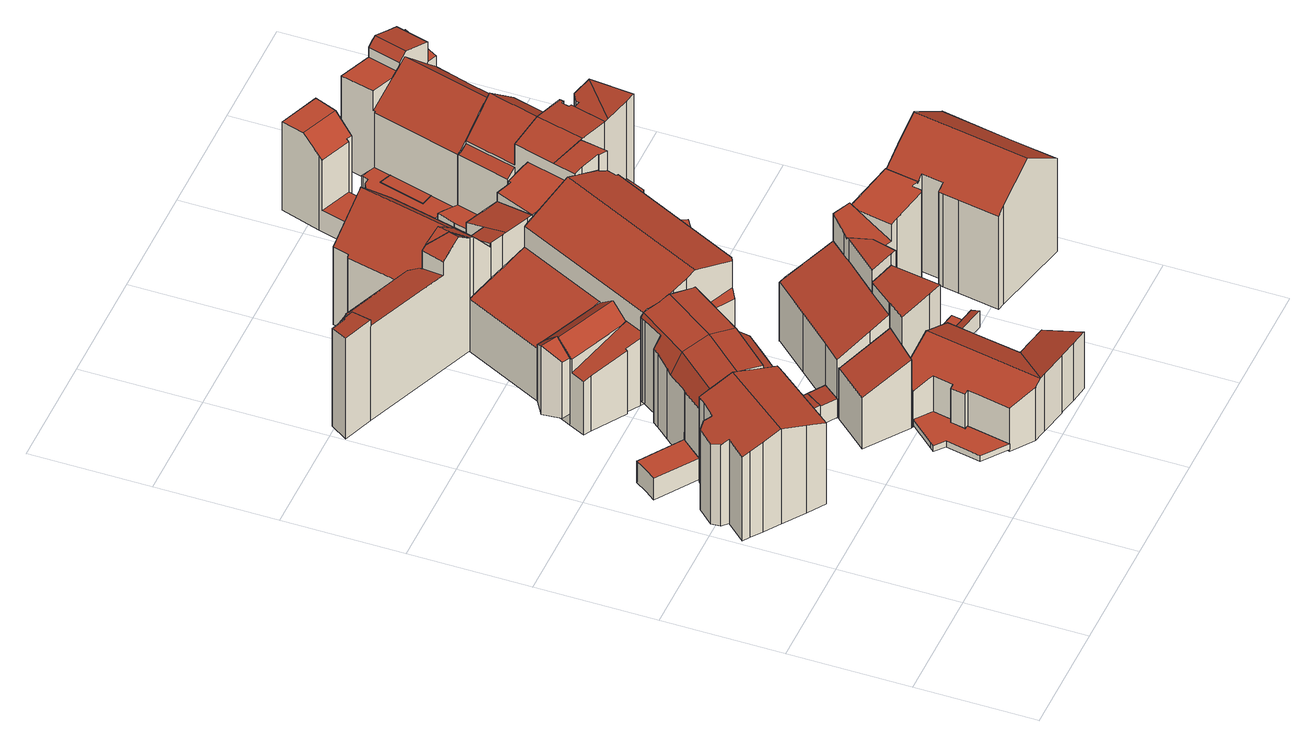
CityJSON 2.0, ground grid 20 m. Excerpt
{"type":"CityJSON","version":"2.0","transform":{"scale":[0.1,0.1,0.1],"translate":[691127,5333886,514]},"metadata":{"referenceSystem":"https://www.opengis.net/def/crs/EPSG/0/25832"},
"CityObjects":{
"building1":{"type":"Building","attributes":{"Gemeindeschluessel":"09162000","HoeheDach":"534.338","HoeheGrund":"515.650","Methode":"1000","NiedrigsteTraufeDesGebaeudes":"531.235","Geometrietyp2DReferenz":"3000","function":"31001_9998","roofType":"3100","measuredHeight":18.69},"geometry":[{"type":"MultiSurface","lod":"2","boundaries":[[[0,1,2,3]],[[4,5,6,7]],[[8,9,10,11]],[[12,13,14,15]],[[16,17,18,19]],[[5,4,20,21]],[[11,10,22,23]],[[18,24,25,26,27,19]],[[23,22,28,29]],[[30,31,14,13,32,33,34,6,5,35]],[[1,36,35,5,21,28,22,10,9,25,24,18,17,37,38,39,2]],[[40,32,13,12]],[[7,6,34,41]],[[42,37,17,16]],[[26,25,9,8]],[[40,12,15,43,44,45,46,0,3,47,48,42,16,19,27,26,8,11,23,29,20,4,7,41,49]],[[45,35,36,46]],[[43,15,14,31,30,44]],[[46,36,1,0]],[[29,28,21,20]],[[48,47,39,38,37,42]],[[3,2,39,47]],[[41,34,33,49]],[[44,30,35,45]],[[49,33,32,40]]],"semantics":{"surfaces":[{"type":"WallSurface"},{"type":"RoofSurface"},{"type":"GroundSurface"}],"values":[0,0,0,0,0,0,0,0,0,1,1,0,0,0,0,2,0,0,0,0,0,0,0,0,0]}}]},
"building2":{"type":"Building","attributes":{"Gemeindeschluessel":"09162000","HoeheDach":"520.237","HoeheGrund":"516.010","Methode":"1000","NiedrigsteTraufeDesGebaeudes":"520.237","Geometrietyp2DReferenz":"3000","function":"31001_2000","roofType":"1000","measuredHeight":4.23},"geometry":[{"type":"MultiSurface","lod":"2","boundaries":[[[50,51,52,53]],[[50,53,54,55,56,57,58]],[[59,60,58,57,56,61]],[[62,63,61,56,55,54]],[[58,60,51,50]],[[53,52,62,54]],[[52,51,60,59,61,63,62]]],"semantics":{"surfaces":[{"type":"WallSurface"},{"type":"GroundSurface"},{"type":"RoofSurface"}],"values":[0,1,0,0,0,0,2]}}]},
"building3":{"type":"Building","attributes":{"Gemeindeschluessel":"09162000","HoeheDach":"517.240","HoeheGrund":"516.068","Methode":"2000","NiedrigsteTraufeDesGebaeudes":"517.240","Geometrietyp2DReferenz":"3000","function":"31001_2000","roofType":"1000","measuredHeight":1.17},"geometry":[{"type":"MultiSurface","lod":"2","boundaries":[[[64,65,66,67]],[[68,69,70,71]],[[72,73,65,64]],[[69,66,65,73,74,75,76,77,78,79,70]],[[71,70,79,80]],[[81,78,77,82]],[[82,77,76,83]],[[84,74,73,72]],[[85,75,74,84]],[[71,80,81,82,83,85,84,72,64,67,68]],[[80,79,78,81]],[[83,76,75,85]],[[67,66,69,68]]],"semantics":{"surfaces":[{"type":"WallSurface"},{"type":"RoofSurface"},{"type":"GroundSurface"}],"values":[0,0,0,1,0,0,0,0,0,2,0,0,0]}}]},
"building4":{"type":"Building","attributes":{"Gemeindeschluessel":"09162000","HoeheDach":"534.069","HoeheGrund":"515.927","Methode":"2000","NiedrigsteTraufeDesGebaeudes":"528.530","Geometrietyp2DReferenz":"3000","function":"31001_9998","roofType":"3100","measuredHeight":18.14,"storeysAboveGround":4},"geometry":[{"type":"MultiSurface","lod":"2","boundaries":[[[86,87,88,89]],[[90,91,92,93]],[[94,95,96,92,91,97,98,99,100,101,102]],[[93,92,96,103]],[[104,89,88,105,106]],[[107,108,109,110]],[[111,97,91,90]],[[112,103,96,95,113,114]],[[115,116,117,118]],[[94,102,119]],[[115,120,121,122,116]],[[123,124,21,125,126,127]],[[118,117,128,129]],[[130,131,132,133]],[[134,135,121,120]],[[34,136,114,113,94,119,137]],[[138,99,98,139]],[[87,86,140,141]],[[142,143,135,134]],[[144,136,34,145]],[[119,102,146,137]],[[147,125,21,148]],[[94,113,95]],[[110,109,143,142]],[[87,141,124,123,105,88]],[[123,127,149,128,117,116,122]],[[150,100,99,138]],[[141,140,148,21,124]],[[151,152,108,107]],[[147,153,6,126,125]],[[139,98,97,111]],[[130,129,128,149,131]],[[112,114,136,144]],[[127,126,6,146,102]],[[112,144,145,153,147,148,140,86,89,104,151,107,110,142,134,120,115,118,129,130,133,150,138,139,111,90,93,103]],[[104,106,152,151]],[[123,122,121,135,143,109,108,152,106,105]],[[127,102,101,132,131,149]],[[150,133,132,101,100]],[[153,145,34,137,146,6]]],"semantics":{"surfaces":[{"type":"WallSurface"},{"type":"RoofSurface"},{"type":"GroundSurface"}],"values":[0,0,1,0,0,0,0,0,0,0,0,1,0,0,0,1,0,0,0,0,0,0,0,0,1,1,0,0,0,0,0,0,0,1,2,0,1,1,0,0]}}]},
"building5":{"type":"Building","attributes":{"Gemeindeschluessel":"09162000","HoeheDach":"519.788","HoeheGrund":"515.920","Methode":"1000","NiedrigsteTraufeDesGebaeudes":"518.920","Geometrietyp2DReferenz":"3000","function":"31001_2000","roofType":"2100","measuredHeight":3.87},"geometry":[{"type":"MultiSurface","lod":"2","boundaries":[[[154,155,156,157,158]],[[159,154,158,144]],[[158,157,112,144]],[[159,144,112,160,161]],[[161,155,154,159]],[[156,155,161,160,112,157]]],"semantics":{"surfaces":[{"type":"RoofSurface"},{"type":"WallSurface"},{"type":"GroundSurface"}],"values":[0,1,1,2,1,1]}}]},
"building6":{"type":"Building","attributes":{"Gemeindeschluessel":"09162000","HoeheDach":"530.434","HoeheGrund":"516.911","Methode":"2000","NiedrigsteTraufeDesGebaeudes":"527.894","Geometrietyp2DReferenz":"3000","function":"51009_1610","roofType":"3100","measuredHeight":13.52},"geometry":[{"type":"MultiSurface","lod":"2","boundaries":[[[162,163,164,165]],[[166,167,168,169]],[[166,169,170,162,165]],[[170,171,172,163,162]],[[169,168,171,170]],[[165,164,167,166]],[[164,163,172,167]],[[172,171,168,167]]],"semantics":{"surfaces":[{"type":"WallSurface"},{"type":"GroundSurface"},{"type":"RoofSurface"}],"values":[0,0,1,0,0,0,2,2]}}]},
"building7":{"type":"Building","attributes":{"Gemeindeschluessel":"09162000","HoeheDach":"529.402","HoeheGrund":"516.010","Methode":"1000","NiedrigsteTraufeDesGebaeudes":"525.852","Geometrietyp2DReferenz":"3000","function":"31001_9998","roofType":"2100","measuredHeight":13.39},"geometry":[{"type":"MultiSurface","lod":"2","boundaries":[[[173,174,175,176,177,178]],[[175,174,179,180]],[[180,181,182,177,176,175]],[[183,184,178,177,182,181]],[[180,179,183,181]],[[179,174,173,178,184,183]]],"semantics":{"surfaces":[{"type":"WallSurface"},{"type":"GroundSurface"},{"type":"RoofSurface"}],"values":[0,0,1,0,0,2]}}]},
"building8":{"type":"Building","attributes":{"Gemeindeschluessel":"09162000","HoeheDach":"519.595","HoeheGrund":"515.930","Methode":"1000","NiedrigsteTraufeDesGebaeudes":"519.032","Geometrietyp2DReferenz":"3000","function":"31001_2000","roofType":"1000","measuredHeight":3.67},"geometry":[{"type":"MultiSurface","lod":"2","boundaries":[[[185,186,155,161,187,159]],[[188,189,190,191]],[[189,188,161,155]],[[190,189,155,186,185]],[[191,159,187,161,188]],[[191,190,185,159]]],"semantics":{"surfaces":[{"type":"WallSurface"},{"type":"RoofSurface"},{"type":"GroundSurface"}],"values":[0,0,0,1,2,0]}}]},
"building9":{"type":"Building","attributes":{"Gemeindeschluessel":"09162000","HoeheDach":"538.928","HoeheGrund":"514.880","Methode":"2000","NiedrigsteTraufeDesGebaeudes":"529.281","Geometrietyp2DReferenz":"3000","function":"31001_9998","roofType":"2100","measuredHeight":24.05,"storeysAboveGround":4},"geometry":[{"type":"MultiSurface","lod":"2","boundaries":[[[192,193,194,195,196,197]],[[198,199,200,201,202,203,204,205,206,207,208]],[[209,210,211,212]],[[213,214,210,209]],[[215,213,209,212,193,192,216,217,218,219,220,198,208]],[[219,221,222,220]],[[223,224,225,205,204]],[[226,206,205,225,227]],[[228,224,202,201,229,230,231,197,196,232]],[[192,197,231,216]],[[215,208,207,226,227,228,232]],[[228,227,225,224]],[[233,195,194,211,210,214]],[[204,203,223]],[[196,195,233,232]],[[207,206,226]],[[212,211,194,193]],[[218,217,230,229,234,235]],[[215,232,233,214,213]],[[216,231,230,217]],[[200,199,222,221,235,234]],[[234,229,201,200]],[[220,222,199,198]],[[203,202,224,223]],[[218,235,221,219]]],"semantics":{"surfaces":[{"type":"WallSurface"},{"type":"GroundSurface"},{"type":"RoofSurface"}],"values":[0,0,0,0,1,0,0,2,2,0,0,0,2,2,0,2,0,0,0,0,2,0,0,0,0]}}]},
"building10":{"type":"Building","attributes":{"Gemeindeschluessel":"09162000","HoeheDach":"526.880","HoeheGrund":"515.720","Methode":"2000","NiedrigsteTraufeDesGebaeudes":"522.717","Geometrietyp2DReferenz":"3000","function":"31001_9998","roofType":"3100","measuredHeight":11.16,"storeysAboveGround":2},"geometry":[{"type":"MultiSurface","lod":"2","boundaries":[[[236,237,238,239]],[[240,241,242,243,244,245]],[[240,245,246,247]],[[248,249,243,242]],[[250,251,252,253]],[[254,255,256,257]],[[258,259,251,250,260,261]],[[262,263,237,236]],[[264,265,266,267]],[[268,269,270,271,272,273,257,256]],[[274,239,238,275,255,254]],[[276,277,278,279]],[[280,281,258,261]],[[282,267,266,283,281,280]],[[278,277,284,285,270,269,286,283]],[[281,283,286,269,268,256,255,275,238,237,263,252,251,259,258]],[[287,247,246,288,265,264]],[[266,265,288,246,245,244,278,283]],[[241,240,247,287,264,267,282,280,261,260,250,253,262,236,239,274,254,257,273,272,271,289,290,276,279,248,242]],[[271,270,285,289]],[[279,278,249,248]],[[290,284,277,276]],[[289,285,284,290]],[[253,252,263,262]],[[244,243,249,278]]],"semantics":{"surfaces":[{"type":"WallSurface"},{"type":"RoofSurface"},{"type":"GroundSurface"}],"values":[0,0,0,0,0,0,0,0,0,0,0,0,0,0,1,1,0,1,2,0,0,0,0,0,1]}}]},
"building11":{"type":"Building","attributes":{"Gemeindeschluessel":"09162000","HoeheDach":"534.465","HoeheGrund":"516.230","Methode":"2000","NiedrigsteTraufeDesGebaeudes":"532.914","Geometrietyp2DReferenz":"3000","function":"31001_2000","roofType":"9999","measuredHeight":18.23,"storeysAboveGround":4},"geometry":[{"type":"MultiSurface","lod":"2","boundaries":[[[291,292,293,294]],[[295,296,297,298,299,300,301,302]],[[303,304,305,306]],[[307,306,305,308,292,291]],[[308,305,304,309,297,296,295,302,310,293,292]],[[294,293,310,311]],[[312,303,306,307,291,294,311,301,300,299,298]],[[311,310,302,301]],[[303,312,298,297,309,304]]],"semantics":{"surfaces":[{"type":"WallSurface"},{"type":"RoofSurface"},{"type":"GroundSurface"}],"values":[0,0,0,0,1,0,2,0,0]}}]},
"building12":{"type":"Building","attributes":{"Gemeindeschluessel":"09162000","HoeheDach":"531.614","HoeheGrund":"515.790","Methode":"1000","NiedrigsteTraufeDesGebaeudes":"527.256","Geometrietyp2DReferenz":"3000","function":"31001_9998","roofType":"2100","measuredHeight":15.82,"storeysAboveGround":3},"geometry":[{"type":"MultiSurface","lod":"2","boundaries":[[[313,314,315,316]],[[317,318,319,320]],[[321,322,323,324]],[[325,326,327,328]],[[328,327,322,321]],[[316,315,329,330]],[[319,331,332,333,334,320]],[[328,321,324,313,316,330,317,320,334,333,335,336,325]],[[335,337,338,336]],[[315,314,323,322,327,326,338,337,332,331,319,318,329]],[[333,332,337,335]],[[324,323,314,313]],[[330,329,318,317]],[[336,338,326,325]]],"semantics":{"surfaces":[{"type":"WallSurface"},{"type":"GroundSurface"},{"type":"RoofSurface"}],"values":[0,0,0,0,0,0,0,1,0,2,0,0,0,0]}}]},
"building13":{"type":"Building","attributes":{"Gemeindeschluessel":"09162000","HoeheDach":"536.110","HoeheGrund":"514.847","Methode":"2000","NiedrigsteTraufeDesGebaeudes":"525.189","Geometrietyp2DReferenz":"3000","function":"31001_9998","roofType":"3100","measuredHeight":21.26,"storeysAboveGround":2},"geometry":[{"type":"MultiSurface","lod":"2","boundaries":[[[339,340,341,342]],[[343,344,345,346]],[[347,348,349,350,171,351]],[[346,345,352,353]],[[354,355,356,357,358,359,360,361,362]],[[363,364,365,366]],[[367,368,369,370]],[[371,372,373,374]],[[375,376,377,378]],[[379,380,341,340,365,364,352,345,344,381,382]],[[383,384,385,354,362,386]],[[387,388,389,390]],[[391,392,393,394]],[[348,395,396,397,398,349]],[[399,400,368,367]],[[401,379,382,402,403]],[[383,386,400,399]],[[404,361,360]],[[358,357,405]],[[370,369,396,395]],[[351,171,405]],[[394,393,372,371]],[[347,351,406,407]],[[408,409,388,387]],[[410,411,412,413]],[[404,360,359,350,349,398]],[[366,365,340,339]],[[401,403,373,372,393,392,414]],[[375,390,389,356,355,376]],[[414,415,416,380,379,401]],[[354,385,417,412,411,402,382,381,377,376,355]],[[404,398,397]],[[410,374,373,403,402,411]],[[407,406,409,408]],[[418,417,385,384]],[[353,352,364,363]],[[359,358,405,171,350]],[[405,357,356,389,388,409,406,351]],[[415,391,394,371,374,410,413,418,384,383,399,367,370,395,348,347,407,408,387,390,375,378,343,346,353,363,366,339,342,416]],[[369,368,400,386,362,361,404,397,396]],[[343,378,377,381,344]],[[342,341,380,416]],[[392,391,415,414]],[[413,412,417,418]]],"semantics":{"surfaces":[{"type":"WallSurface"},{"type":"RoofSurface"},{"type":"GroundSurface"}],"values":[0,0,0,0,0,0,0,0,0,1,0,0,0,0,0,0,0,0,0,0,0,0,0,0,0,1,0,1,0,0,1,0,0,0,0,0,1,1,2,1,0,0,0,0]}}]},
"building14":{"type":"Building","attributes":{"Gemeindeschluessel":"09162000","HoeheDach":"538.940","HoeheGrund":"514.847","Methode":"2000","NiedrigsteTraufeDesGebaeudes":"519.898","Geometrietyp2DReferenz":"3000","function":"31001_9998","roofType":"3100","measuredHeight":24.09,"storeysAboveGround":4},"geometry":[{"type":"MultiSurface","lod":"2","boundaries":[[[419,420,421,422,423,424,425,426]],[[427,428,429,430,431,432,433,434]],[[390,375,435,429,428]],[[436,437,438,439]],[[440,433,441,442,443,444]],[[445,446,447,448,444,443]],[[442,431,449,450,451,452,420,419]],[[453,454,437,436,455,456]],[[378,457,435,375]],[[453,456,458,459]],[[438,451,450,439]],[[459,458,457,378]],[[439,450,460,455,436]],[[461,422,421,462]],[[432,441,433]],[[435,457,458,456,455,460,430,429]],[[449,430,460,450]],[[431,430,449]],[[408,387,427,434,440,444,448]],[[463,407,447,446,464,426,425]],[[465,438,437,454]],[[390,428,427,387]],[[446,445,464]],[[440,434,433]],[[442,419,426,464,445,443]],[[408,448,447,407]],[[453,459,378,375,390,387,408,407,463,466,467,461,462,468,465,454]],[[431,442,441,432]],[[467,423,422,461]],[[463,425,424,466]],[[465,468,452,451,438]],[[466,424,423,467]],[[468,462,421,420,452]]],"semantics":{"surfaces":[{"type":"RoofSurface"},{"type":"WallSurface"},{"type":"GroundSurface"}],"values":[0,0,1,0,0,0,0,1,1,1,1,1,1,1,1,0,1,1,1,1,1,1,0,1,1,1,2,1,1,1,1,1,1]}}]},
"building15":{"type":"Building","attributes":{"Gemeindeschluessel":"09162000","HoeheDach":"519.762","HoeheGrund":"516.524","Methode":"9999","NiedrigsteTraufeDesGebaeudes":"516.620","Geometrietyp2DReferenz":"3000","function":"31001_2000","roofType":"1000","measuredHeight":3.24},"geometry":[{"type":"MultiSurface","lod":"2","boundaries":[[[469,470,471,472]],[[473,474,475,476]],[[477,471,470,478]],[[472,471,477,474,473,479]],[[480,469,472,479]],[[480,476,475,478,470,469]],[[479,473,476,480]],[[478,475,474,477]]],"semantics":{"surfaces":[{"type":"WallSurface"},{"type":"RoofSurface"},{"type":"GroundSurface"}],"values":[0,1,1,0,2,0,0,0]}}]},
"building16":{"type":"Building","attributes":{"Gemeindeschluessel":"09162000","HoeheDach":"540.230","HoeheGrund":"516.226","Methode":"2000","NiedrigsteTraufeDesGebaeudes":"531.512","Geometrietyp2DReferenz":"3000","function":"31001_1000","roofType":"3100","measuredHeight":24,"storeysAboveGround":5},"geometry":[{"type":"MultiSurface","lod":"2","boundaries":[[[481,482,483,484,485]],[[486,487,488,489]],[[490,491,484,483,492,493,494,495,496,497,498,499]],[[500,501,502,503,504,485,484,491]],[[505,506,507,508,509,510,511,512,486,489,513,514,515,516,517,518,519,298,301,520,521,522,523,482,481,524,525,526,527,528]],[[527,501,500,528]],[[489,488,529,513]],[[524,504,503,525]],[[521,530,531,522]],[[507,498,497,508]],[[513,529,532,514]],[[482,523,533,534,492,483]],[[492,534,535,493]],[[301,536,537,520]],[[481,485,504,524]],[[518,517,538,539,540]],[[541,532,529,488,487,542,535,534,533,543,544,545]],[[526,502,501,527]],[[505,490,499,506]],[[509,496,495,510]],[[518,540,546,519]],[[508,497,496,509]],[[516,547,538,517]],[[505,528,500,491,490]],[[510,495,494,511]],[[506,499,498,507]],[[525,503,502,526]],[[548,545,544]],[[549,546,540,550,537,536]],[[543,551,544]],[[530,521,520,537,550,552]],[[512,511,494,493,535,542]],[[552,550,540,539]],[[519,546,549,298]],[[551,543,533,523,522,531]],[[512,542,487,486]],[[551,531,530,552,539,538,547,548,544]],[[516,515,541,545,548,547]],[[298,549,536,301]],[[514,532,541,515]]],"semantics":{"surfaces":[{"type":"WallSurface"},{"type":"RoofSurface"},{"type":"GroundSurface"}],"values":[0,0,1,1,2,0,0,0,0,0,0,0,0,0,0,0,1,0,0,0,0,0,0,0,0,0,0,0,1,0,0,0,0,0,0,0,1,0,0,0]}}]},
"building17":{"type":"Building","attributes":{"Gemeindeschluessel":"09162000","HoeheDach":"533.490","HoeheGrund":"516.057","Methode":"2000","NiedrigsteTraufeDesGebaeudes":"520.310","Geometrietyp2DReferenz":"3000","function":"31001_2000","roofType":"1000","measuredHeight":17.43,"storeysAboveGround":2},"geometry":[{"type":"MultiSurface","lod":"2","boundaries":[[[553,554,555,556,557,558]],[[559,560,561,562]],[[563,564,565,566,567]],[[553,558,568,569]],[[570,571,565,564,572,573]],[[574,575,555,554]],[[576,577,563,567]],[[578,579,573,572]],[[580,581,560,559]],[[574,582,583,584,575]],[[557,570,573,579,561,560,581,568,558]],[[574,554,553,569,580,559,562,578,572,564,563,577,582]],[[584,566,565,571,556,555,575]],[[577,576,583,582]],[[569,568,581,580]],[[562,561,579,578]],[[557,556,571,570]],[[584,583,576,567,566]]],"semantics":{"surfaces":[{"type":"WallSurface"},{"type":"RoofSurface"},{"type":"GroundSurface"}],"values":[0,0,0,0,0,0,0,0,0,0,1,2,1,0,0,0,0,1]}}]},
"building18":{"type":"Building","attributes":{"Gemeindeschluessel":"09162000","HoeheDach":"519.610","HoeheGrund":"516.450","Methode":"1000","NiedrigsteTraufeDesGebaeudes":"519.610","Geometrietyp2DReferenz":"3000","function":"31001_2000","roofType":"1000","measuredHeight":3.16},"geometry":[{"type":"MultiSurface","lod":"2","boundaries":[[[585,586,587,588]],[[589,590,591,587,586,592]],[[593,585,588,594,595,596]],[[595,590,589,596]],[[588,587,591,594]],[[596,589,592,593]],[[594,591,590,595]],[[593,592,586,585]]],"semantics":{"surfaces":[{"type":"WallSurface"},{"type":"RoofSurface"},{"type":"GroundSurface"}],"values":[0,1,2,0,0,0,0,0]}}]},
"building19":{"type":"Building","attributes":{"Gemeindeschluessel":"09162000","HoeheDach":"536.770","HoeheGrund":"516.390","Methode":"2000","NiedrigsteTraufeDesGebaeudes":"516.653","Geometrietyp2DReferenz":"3000","function":"31001_1000","roofType":"3100","measuredHeight":20.38,"storeysAboveGround":4},"geometry":[{"type":"MultiSurface","lod":"2","boundaries":[[[597,598,599,600,601,602,603,604,605]],[[606,607,608,609,610,611,612,613,614,615,616,617]],[[618,619,620,621]],[[622,623,600,599]],[[624,615,625,626,627]],[[628,629,630,631,632,633,634,635]],[[636,637,638,639]],[[640,457,641,642]],[[642,641,643,644]],[[645,646,647,648,649,650,651]],[[652,653,654,655,656,634]],[[657,658,659,660,611,610,661]],[[633,652,634]],[[615,614,613,662,663,625]],[[664,665,666,667,668,669,643,641,457]],[[670,671,672,673,674,639,638]],[[654,650,649]],[[604,603,670,638,637,651,650,654,653]],[[675,676,677,678]],[[679,680,605,604,653,652,633,632,681]],[[654,682,683,684,685]],[[671,670,603,602]],[[626,686,619,618,687,627]],[[608,688,689,609]],[[621,620,690,691]],[[688,692,657,661,689]],[[625,663,662,690,620,619,686,626]],[[693,664,457,640]],[[600,623,694,601]],[[643,669,617,616,615,624,695,696,644]],[[697,631,630,698]],[[667,666,665,635,634,656,655,685,684,692,688,608,607]],[[609,689,661,610]],[[685,655,654]],[[649,648,682,654]],[[668,667,607,606,617,669]],[[692,684,683,699,700,658,657]],[[601,694,677,676,672,671,602]],[[701,702,628,635,665,664,693]],[[681,632,631,697]],[[703,694,623,622]],[[612,611,660,704,705,691,690,662,613]],[[706,629,628,702]],[[673,672,676,675]],[[678,677,694,703]],[[622,599,598,597,605,680,679,681,697,698,706,702,701,693,640,642,644,696,695,624,627,687,618,621,691,705,704,660,659,658,700,699,707,647,646,645,636,639,674,673,675,678,703]],[[682,648,647,707,699,683]],[[645,651,637,636]],[[698,630,629,706]]],"semantics":{"surfaces":[{"type":"WallSurface"},{"type":"RoofSurface"},{"type":"GroundSurface"}],"values":[0,1,0,0,0,1,0,0,0,0,1,0,0,0,1,0,0,1,0,0,1,0,0,0,0,1,1,0,1,0,0,0,0,0,1,0,0,1,0,0,0,0,0,0,0,2,0,0,0]}}]},
"building20":{"type":"Building","attributes":{"Gemeindeschluessel":"09162000","HoeheDach":"520.154","HoeheGrund":"516.610","Methode":"1000","NiedrigsteTraufeDesGebaeudes":"520.154","Geometrietyp2DReferenz":"3000","function":"31001_2000","roofType":"1000","measuredHeight":3.54},"geometry":[{"type":"MultiSurface","lod":"2","boundaries":[[[708,709,710,711,712,713,714,715,716,717,718]],[[713,719,720,714]],[[710,721,722,711]],[[709,723,721,710]],[[714,720,724,715]],[[712,725,719,713]],[[715,724,726,716]],[[719,725,722,721,723,727,728,729,726,724,720]],[[709,708,718,728,727,723]],[[729,728,718,717,716,726]],[[711,722,725,712]]],"semantics":{"surfaces":[{"type":"GroundSurface"},{"type":"WallSurface"},{"type":"RoofSurface"}],"values":[0,1,1,1,1,1,1,2,1,1,1]}}]},
"building21":{"type":"Building","attributes":{"Gemeindeschluessel":"09162000","HoeheDach":"537.390","HoeheGrund":"516.080","Methode":"2000","NiedrigsteTraufeDesGebaeudes":"519.300","Geometrietyp2DReferenz":"3000","function":"31001_1000","roofType":"3100","measuredHeight":21.31,"storeysAboveGround":4},"geometry":[{"type":"MultiSurface","lod":"2","boundaries":[[[730,731,732,733]],[[734,735,736,737,738,739,740]],[[741,742,743,744,745,746,747,748,749,750,751,752,753,754,755,756,757,758,759]],[[760,761,762,763]],[[764,765,766,767,768,769]],[[735,734,770,771]],[[752,772,773,753]],[[753,773,774,754]],[[775,748,747,776]],[[751,777,772,752]],[[730,778,779,761,760,731]],[[780,781,782,783,784]],[[785,749,748,775]],[[770,786,787,788,785,775,776,789,559,580,569,553,790,791,792,793,794,765,764,795,796,778,730,733,771]],[[734,740,786,770]],[[735,797,763,736]],[[791,759,758,792]],[[559,745,744,580]],[[795,783,798,796]],[[580,744,743,569]],[[792,758,757,793]],[[778,796,798,799,779]],[[786,740,739,787]],[[762,761,779,799,800]],[[797,732,731,760,763]],[[737,736,763,762,800,782,781]],[[800,799,798,783,782]],[[569,743,742,553]],[[741,790,553,742]],[[765,794,756,755,801,766]],[[745,559,789,746]],[[802,781,780]],[[802,780,784,769,768]],[[802,768,767]],[[737,781,802,767,766,801,661,803,738]],[[661,801,755,754,774,777,751,750]],[[776,747,746,789]],[[793,757,756,794]],[[785,788,803,661,750,749]],[[777,774,773,772]],[[788,787,739,738,803]],[[733,732,797,735,771]],[[790,741,759,791]],[[795,764,769,784,783]]],"semantics":{"surfaces":[{"type":"WallSurface"},{"type":"RoofSurface"},{"type":"GroundSurface"}],"values":[0,1,1,0,0,0,0,0,0,0,0,0,0,2,0,0,0,0,0,0,0,0,0,1,1,0,1,0,0,0,0,0,1,0,1,0,0,0,0,1,0,0,0,0]}}]}
},
"vertices":[
[11,341,16],[11,341,184],[0,348,180],[0,348,16],[147,421,16],[147,421,203],[154,416,200],[154,416,16],[67,422,16],[67,422,182],[87,443,183],[87,443,16],[200,362,16],[200,362,176],[121,263,176],[121,263,16],[18,405,16],[18,405,172],[42,431,173],[42,431,16],[114,444,16],[114,444,190],[96,453,183],[96,453,16],[54,432,176],[57,432,177],[57,432,16],[54,432,16],[98,455,183],[98,455,16],[92,283,188],[102,276,184],[208,372,176],[211,376,176],[192,389,184],[56,309,203],[30,327,192],[19,390,176],[19,389,176],[29,380,181],[208,372,16],[192,389,16],[19,390,16],[102,276,16],[92,283,16],[56,309,16],[30,327,16],[29,380,16],[19,389,16],[211,376,16],
[127,489,20],[127,489,62],[98,455,62],[98,455,20],[32,501,20],[45,518,20],[59,538,20],[61,537,20],[129,491,20],[61,537,62],[129,491,62],[59,538,62],[32,501,62],[45,518,62],
[327,55,21],[327,55,32],[286,85,32],[286,85,21],[298,144,21],[298,144,32],[281,158,32],[281,158,21],[341,127,21],[341,127,32],[334,128,32],[339,153,32],[345,152,32],[352,186,32],[325,207,32],[287,164,32],[287,164,21],[325,207,21],[352,186,21],[345,152,21],[334,128,21],[339,153,21],
[127,489,19],[127,489,158],[129,491,158],[129,491,19],[278,469,19],[278,469,165],[284,465,153],[284,465,19],[256,455,181],[272,444,149],[286,459,145],[296,494,164],[323,533,165],[326,538,165],[318,544,182],[314,547,190],[252,458,190],[286,459,19],[165,532,19],[156,523,156],[165,532,158],[192,564,19],[192,564,164],[202,557,184],[202,557,19],[296,494,19],[240,408,19],[272,444,162],[240,408,162],[242,593,19],[242,593,192],[243,592,192],[243,592,19],[252,458,186],[231,600,19],[231,600,182],[235,597,189],[175,512,189],[114,444,189],[147,421,199],[152,417,201],[213,485,201],[258,581,196],[258,581,19],[280,568,19],[280,568,199],[311,549,190],[311,549,19],[228,596,19],[228,596,182],[211,376,162],[190,390,186],[326,538,19],[323,533,19],[98,455,19],[98,455,159],[225,591,19],[225,591,182],[211,376,19],[192,389,19],[190,390,190],[147,421,19],[114,444,19],[274,572,201],[318,544,19],[185,555,19],[185,555,163],[154,416,19],
[276,334,58],[302,365,50],[251,400,49],[240,408,49],[211,376,58],[276,334,19],[251,400,19],[302,365,19],
[153,681,29],[153,681,139],[140,688,139],[140,688,29],[137,720,29],[137,720,164],[164,737,139],[164,737,29],[177,730,29],[177,730,139],[165,706,164],
[300,313,119],[373,262,154],[373,262,20],[300,313,20],[299,314,20],[299,314,119],[319,207,154],[319,207,20],[249,257,20],[277,289,20],[249,257,121],[277,289,119],
[276,334,56],[299,361,51],[299,361,19],[329,347,19],[329,347,50],[301,317,56],[301,317,19],
[69,991,9],[47,998,9],[47,998,200],[67,991,200],[67,991,187],[69,991,187],[197,960,9],[197,960,176],[200,956,181],[200,956,183],[208,942,185],[208,942,153],[214,933,153],[214,933,229],[232,904,249],[249,877,231],[249,877,9],[21,1004,9],[21,1004,201],[47,995,201],[47,995,9],[2,975,9],[2,975,207],[53,956,9],[72,999,9],[75,999,9],[81,1017,9],[175,981,9],[171,971,9],[175,981,155],[171,971,176],[207,936,153],[207,936,187],[207,936,223],[227,886,249],[195,898,223],[195,898,196],[77,1005,183],[75,999,184],[72,999,185],[53,956,195],[53,956,207],[77,1005,181],[81,1017,158],
[345,152,17],[345,152,102],[352,186,102],[352,186,17],[496,4,17],[508,76,17],[508,77,17],[508,77,98],[508,76,99],[496,4,129],[466,9,129],[466,9,17],[482,82,17],[482,82,98],[341,127,17],[341,127,102],[334,128,99],[334,128,17],[325,207,17],[325,207,87],[348,233,96],[348,233,17],[327,55,102],[337,108,102],[337,108,17],[327,55,17],[339,153,17],[339,153,99],[433,15,17],[433,15,129],[388,24,129],[388,24,17],[353,232,99],[413,221,129],[422,219,124],[422,219,17],[413,221,17],[353,232,17],[345,191,17],[345,191,99],[464,166,17],[464,166,99],[450,87,99],[450,87,17],[363,28,17],[363,28,122],[377,26,17],[377,26,129],[471,210,100],[452,214,109],[390,99,129],[437,15,17],[437,15,129],[452,214,17],[471,210,17],
[348,233,22],[348,233,205],[373,262,202],[373,262,22],[413,306,197],[431,303,194],[466,297,189],[466,297,22],[431,303,22],[413,306,22],[412,306,22],[412,306,197],[452,214,22],[452,214,189],[422,219,194],[422,219,22],[400,223,22],[400,223,197],[465,296,189],[376,265,201],[376,265,22],[465,296,22],
[376,265,18],[376,265,176],[348,284,160],[348,284,18],[329,347,18],[329,347,133],[377,401,133],[377,401,18],[465,364,18],[465,364,176],[412,306,176],[412,306,18],[497,401,18],[497,401,176],[474,375,176],[474,375,18],[301,317,133],[301,317,18],[427,457,133],[428,459,133],[428,459,18],[427,457,18],[437,453,18],[458,435,18],[437,453,138],[458,435,151],
[504,747,8],[504,747,186],[508,745,185],[508,745,8],[442,796,8],[442,796,219],[466,786,208],[466,786,8],[177,730,8],[153,681,8],[153,681,143],[164,704,163],[177,730,112],[497,772,194],[497,772,8],[239,595,182],[354,832,182],[354,832,142],[283,685,142],[283,685,139],[270,659,163],[257,633,139],[257,633,142],[239,595,142],[496,770,8],[496,770,194],[507,762,188],[507,762,8],[206,611,8],[206,611,133],[152,647,116],[152,647,8],[318,544,8],[318,544,136],[311,549,136],[311,549,8],[360,830,8],[360,830,185],[369,826,189],[369,826,8],[389,518,188],[399,523,185],[438,797,221],[317,548,221],[231,600,8],[242,593,8],[242,593,184],[231,600,140],[289,860,8],[289,860,124],[312,850,130],[312,850,8],[323,533,8],[323,533,136],[326,538,136],[326,538,8],[140,654,8],[140,654,112],[152,678,112],[152,678,139],[209,615,8],[209,615,133],[389,518,136],[301,555,214],[301,555,136],[248,637,139],[273,690,139],[249,877,112],[249,877,8],[257,874,8],[257,874,114],[280,568,8],[280,568,203],[258,581,193],[258,581,8],[367,505,136],[367,505,8],[399,523,8],[243,592,185],[243,592,8],
[260,914,230],[297,1068,230],[294,1069,226],[231,1086,160],[224,1059,160],[221,1059,156],[197,960,157],[214,933,180],[289,860,194],[312,850,194],[319,847,194],[328,886,185],[301,897,185],[297,899,185],[296,892,187],[288,860,194],[360,830,194],[367,904,60],[402,1035,59],[368,1049,69],[336,917,69],[288,860,187],[297,899,187],[286,903,201],[270,910,223],[261,872,223],[238,923,249],[233,902,249],[249,877,233],[257,874,227],[328,886,156],[336,917,156],[368,1049,156],[315,1063,211],[367,903,8],[402,1035,8],[367,904,177],[367,903,178],[369,826,194],[396,892,177],[396,892,8],[336,917,177],[231,1086,8],[294,1069,8],[197,960,8],[214,933,230],[368,1049,8],[221,1059,8],[224,1059,8],[315,1063,8],
[511,251,25],[511,251,26],[565,241,26],[565,241,25],[556,193,58],[559,208,52],[505,218,52],[502,204,58],[559,208,26],[505,218,26],[556,193,25],[502,204,25],
[717,360,22],[674,369,22],[674,369,230],[716,361,262],[717,360,262],[616,311,22],[616,311,209],[615,309,209],[615,309,22],[619,181,215],[682,167,262],[640,375,205],[631,321,205],[643,319,214],[637,283,214],[625,285,205],[623,277,205],[619,252,205],[607,183,205],[757,150,205],[769,223,205],[774,249,205],[792,346,205],[761,352,228],[619,181,22],[607,183,22],[619,252,22],[623,277,22],[625,285,22],[637,283,22],[643,319,22],[618,324,22],[613,307,22],[610,306,22],[543,319,22],[503,326,22],[500,331,22],[485,333,22],[478,295,22],[465,364,22],[474,375,22],[497,401,22],[554,391,22],[761,352,22],[792,346,22],[774,249,22],[769,223,22],[757,150,22],[613,307,209],[474,375,219],[497,401,231],[610,306,209],[554,391,209],[640,375,209],[631,321,209],[412,306,220],[465,364,219],[500,331,187],[485,333,191],[485,333,212],[543,319,209],[618,324,209],[542,393,209],[539,378,209],[529,321,209],[478,295,208],[503,326,183],[529,321,175],[466,297,211],[467,368,219],[542,393,217],[467,368,216],
[429,1055,21],[455,1153,21],[455,1153,165],[453,1149,162],[453,1149,63],[429,1055,63],[422,1026,21],[422,1026,63],[412,1031,63],[412,1031,21],[424,1243,21],[403,1177,21],[403,1177,168],[412,1205,195],[424,1243,195],[426,1041,63],[426,1041,21],[401,1170,63],[401,1170,162],[368,1049,21],[368,1049,63],[464,1149,21],[464,1149,165],[459,1229,195],[459,1229,21],[402,1035,21],[402,1035,63],[425,1037,21],[425,1037,63],[491,1216,21],[491,1216,195],[476,1179,195],
[555,709,24],[555,709,56],[558,727,56],[558,727,24],[588,666,56],[569,704,56],[564,713,56],[544,638,56],[544,638,24],[564,713,24],[569,704,24],[588,666,24],
[576,793,24],[585,791,24],[632,781,24],[632,781,214],[585,791,215],[576,793,215],[576,793,217],[573,793,218],[573,793,24],[458,879,61],[475,875,61],[481,898,61],[464,902,61],[488,991,61],[473,1002,61],[469,1005,61],[460,1011,61],[459,1007,61],[449,981,61],[431,910,61],[426,886,61],[433,1021,24],[433,1021,29],[449,1017,28],[449,1017,24],[651,777,24],[651,777,214],[449,981,24],[449,981,27],[424,989,29],[424,989,24],[466,786,220],[497,772,225],[496,770,225],[507,762,227],[515,806,227],[517,806,227],[463,829,217],[453,791,217],[590,867,24],[590,867,218],[587,854,218],[587,854,24],[369,826,24],[396,892,194],[396,892,24],[424,882,194],[424,882,24],[595,866,24],[596,872,24],[619,954,24],[619,954,176],[596,872,177],[596,872,218],[595,866,218],[517,806,228],[518,805,228],[539,885,228],[481,898,217],[475,875,217],[493,987,163],[493,987,24],[488,991,24],[473,1002,24],[488,991,160],[460,1011,27],[459,1007,27],[441,796,194],[453,791,194],[463,829,194],[475,875,194],[458,879,194],[426,886,194],[592,853,217],[592,853,207],[612,848,207],[612,848,24],[592,853,24],[613,853,24],[613,853,206],[630,863,204],[630,863,24],[517,806,24],[518,805,24],[515,806,24],[561,969,228],[559,970,226],[504,984,176],[481,898,176],[431,1014,29],[431,1014,24],[481,898,171],[464,902,160],[460,1012,27],[460,1012,24],[504,984,171],[441,796,24],[668,854,204],[431,910,24],[426,886,24],[507,762,24],[496,770,24],[559,970,24],[504,984,24],[453,791,24],[466,786,24],[668,854,24],[469,1005,24],[460,1011,24],[497,772,24],[561,969,24],
[630,776,26],[618,748,26],[579,735,26],[581,745,26],[535,755,26],[533,745,26],[507,762,26],[515,806,26],[573,793,26],[631,781,26],[632,781,26],[533,745,62],[507,762,62],[579,735,62],[581,745,62],[618,748,62],[515,806,62],[535,755,62],[573,793,62],[630,776,62],[632,781,62],[631,781,62],
[660,1151,21],[660,1151,203],[671,1146,203],[671,1146,21],[638,1030,161],[656,1091,161],[639,1098,178],[593,1116,225],[553,971,225],[559,970,219],[619,954,160],[459,1047,53],[429,1055,53],[426,1041,53],[425,1037,53],[422,1026,53],[433,1021,53],[449,1017,53],[460,1012,53],[473,1002,53],[488,991,53],[500,1037,53],[479,1042,53],[500,1118,53],[520,1110,53],[528,1138,53],[505,1149,53],[500,1137,53],[490,1138,53],[477,1130,53],[654,1153,203],[654,1153,221],[639,1098,221],[639,1098,182],[545,1197,21],[530,1138,21],[530,1138,162],[531,1141,162],[531,1141,200],[545,1197,200],[638,1030,21],[656,1091,21],[479,1042,54],[500,1118,54],[520,1110,54],[460,1012,21],[449,1017,21],[500,1037,54],[638,1159,21],[638,1159,226],[583,1120,200],[583,1120,215],[583,1120,219],[598,1175,219],[598,1175,200],[473,1002,21],[619,954,21],[559,970,21],[493,987,21],[433,1021,21],[459,1047,21],[477,1130,21],[490,1138,21],[500,1137,21],[505,1149,21],[598,1175,21],[604,1173,21],[656,1091,182],[604,1173,226],[611,1170,234],[596,1115,234],[528,1138,160],[568,1126,200],[493,987,166]
]}
